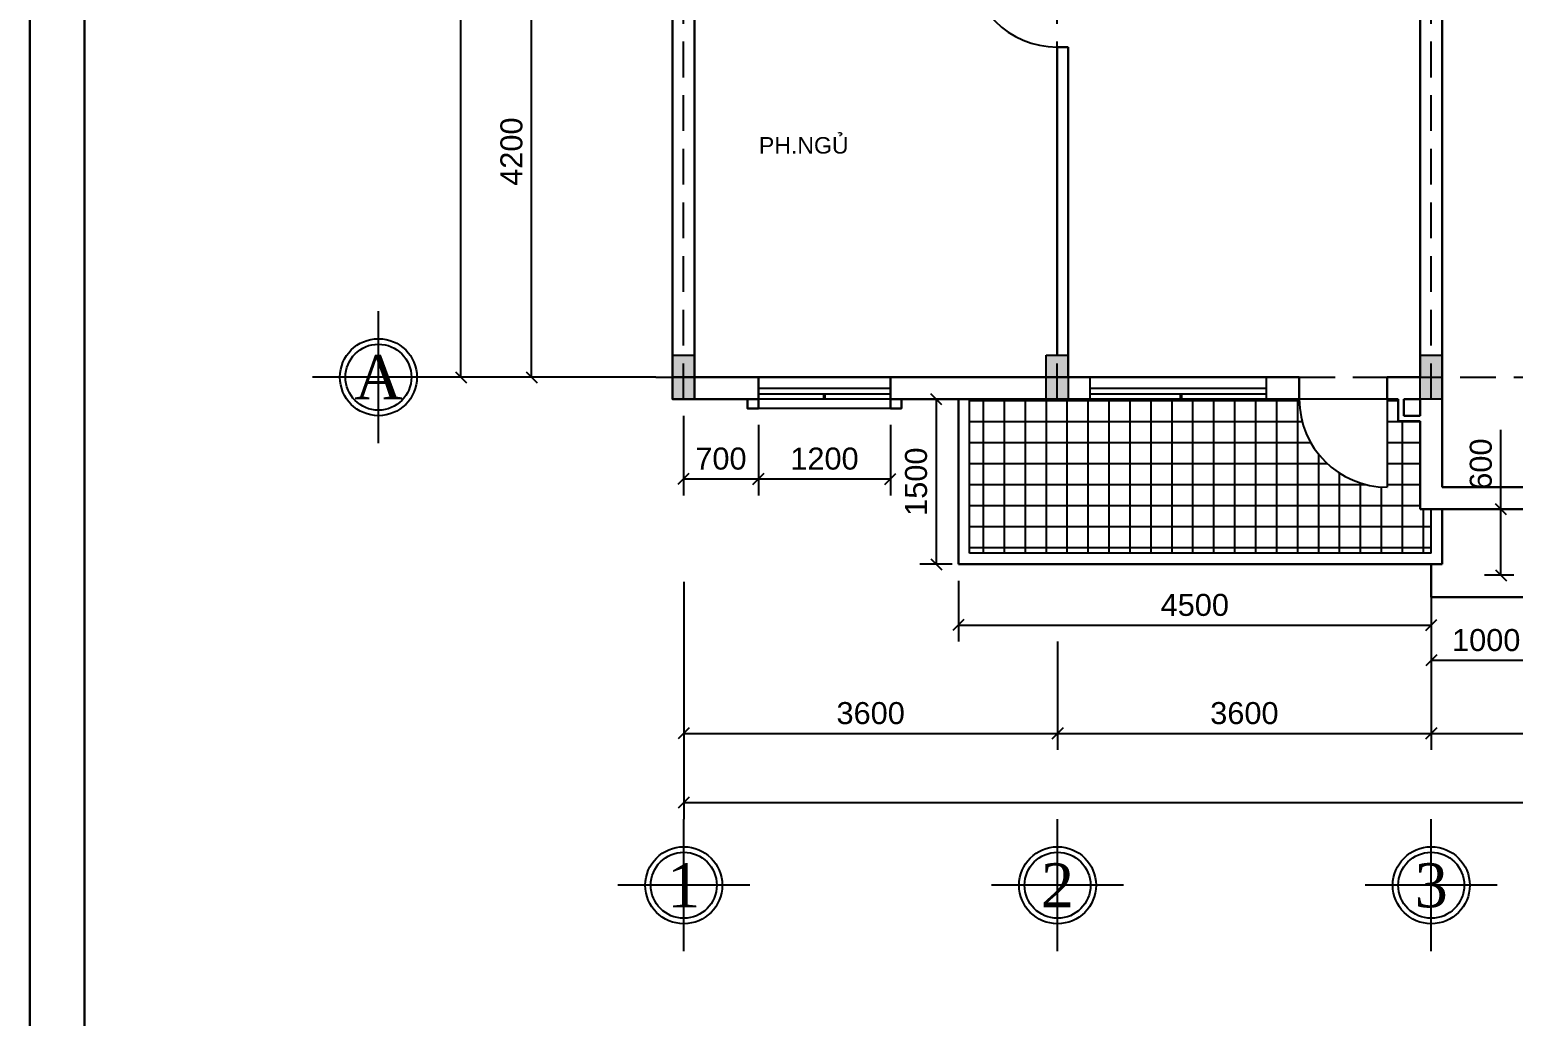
# Model space of a CAD drawing. Extents: x -100 to 171306, y -3236 to 60448.
# Drawn here: x -100 to 13390, y 30790 to 39757 of the extents above; entities that cross this region are included whole.
import ezdxf
from ezdxf.enums import TextEntityAlignment as Align

# ---------------------------------------------------------------- set-up
doc = ezdxf.new("R2010")
doc.units = 0
doc.header["$LTSCALE"] = 1300
doc.linetypes.add('HIDDEN', pattern=[0.375, 0.25, -0.125])
doc.layers.get('0').update_dxf_attribs({"linetype": 'CONTINUOUS'})
doc.layers.get('DEFPOINTS').update_dxf_attribs({"linetype": 'CONTINUOUS'})
for name, color, linetype in [('11', 7, 'CONTINUOUS'), ('BAO', 3, 'CONTINUOUS'), ('COT', 1, 'CONTINUOUS'), ('CUA', 4, 'CONTINUOUS'), ('HATCH', 5, 'CONTINUOUS'), ('MOTAAR', 1, 'CONTINUOUS'), ('RANH', 2, 'CONTINUOUS'), ('TEXT', 7, 'CONTINUOUS'), ('TIM', 6, 'CONTINUOUS')]:
    doc.layers.add(name, color=color, linetype=linetype)
doc.layers.add('TUONG', color=3, linetype='CONTINUOUS', lineweight=30)
doc.styles.add('T2', font='VNI-Times.TTF')
doc.styles.add('VN', font='VHELVEN.TTF')
doc.styles.add('VNI-HELVE', font='VHELVEN.TTF')
doc.dimstyles.new('DIM100S', dxfattribs={"dimscale": 0, "dimtxt": 200, "dimasz": 100, "dimexe": 150, "dimexo": 150, "dimgap": 80, "dimtad": 1, "dimdec": 0, "dimrnd": 50, "dimzin": 0, "dimdsep": 46, "dimtxsty": 'VNI-HELVE', "dimblk1": 'OBLIQUE', "dimblk2": 'OBLIQUE', "dimsah": 1, "dimcen": 0, "dimclrd": 6, "dimclre": 6, "dimclrt": 6, "dimadec": 0, "dimazin": 0, "dimtfac": 1, "dimtdec": 0, "dimtmove": 0, "dimatfit": 3, "dimfxl": 1, "dimtolj": 1, "dimtzin": 0, "dimarcsym": 0})

# ---------------------------------------------------------------- blocks, each defined once
blk = doc.blocks.new('S1200A')
at = {"layer": '11', "color": 4}
blk.add_line((-600, 50), (600, 50), dxfattribs=at)
blk.add_lwpolyline([(-600, 100), (600, 100), (600, 0), (-600, 0), (-600, 100)], dxfattribs=at)
at = {"layer": '11', "color": 4, "const_width": 30}
blk.add_lwpolyline([(0, 50), (0, 0)], dxfattribs=at)
blk = doc.blocks.new('PN')
at = {"layer": 'TEXT', "style": 'VN'}
blk.add_text('PH.NGUÛ', height=150, dxfattribs=at).set_placement((-475.5843521677307, -53.53381435963092))
blk = doc.blocks.new('_OBLIQUE')
at = {"color": 0, "linetype": 'ByBlock'}
blk.add_line((-0.5, -0.5), (0.5, 0.5), dxfattribs=at)
blk = doc.blocks.new('*D24')
at = {"color": 6, "linetype": 'ByBlock', "transparency": 16777216}
for p, q in [((8194.066103484307, 36398.59949877077), (7899.491079632979, 36398.59949877077)), ((8049.491079632979, 36398.59949877077), (8049.491079632979, 34898.59949877077)), ((8194.066103484307, 34898.59949877077), (7899.491079632979, 34898.59949877077))]:
    blk.add_line(p, q, dxfattribs=at)
at = {"layer": 'DEFPOINTS', "color": 0, "linetype": 'ByBlock', "transparency": 16777216}
for p in [(8344.066103484307, 36398.59949877077), (8049.491079632979, 34898.59949877077), (8344.066103484307, 34898.59949877077)]:
    blk.add_point(p, dxfattribs=at)
at = {"color": 6, "linetype": 'ByBlock', "transparency": 16777216, "xscale": 100, "yscale": 100, "zscale": 100}
for p, rotation in [((8049.491079632979, 36398.59949877077), 90), ((8049.491079632979, 34898.59949877077), 270)]:
    blk.add_blockref('_OBLIQUE', p, dxfattribs=dict(at, rotation=rotation))
at = {"color": 6, "linetype": 'ByBlock', "transparency": 16777216, "insert": (7866.705564312644, 35648.59949877077), "char_height": 200, "attachment_point": 5, "rotation": 90, "style": 'VNI-HELVE'}
blk.add_mtext('\\A1;1500', dxfattribs=at)
blk = doc.blocks.new('*D25')
at = {"color": 6, "linetype": 'ByBlock', "transparency": 16777216}
for p, q in [((8344.066103484307, 34748.59949877077), (8344.066103484307, 34194.97771052968)), ((12644.06610348431, 34748.59949877077), (12644.06610348431, 34194.97771052968)), ((8344.066103484307, 34344.97771052968), (12644.06610348431, 34344.97771052968))]:
    blk.add_line(p, q, dxfattribs=at)
at = {"layer": 'DEFPOINTS', "color": 0, "linetype": 'ByBlock', "transparency": 16777216}
for p in [(8344.066103484307, 34898.59949877077), (12644.06610348431, 34898.59949877077), (12644.06610348431, 34344.97771052968)]:
    blk.add_point(p, dxfattribs=at)
at = {"color": 6, "linetype": 'ByBlock', "transparency": 16777216, "xscale": 100, "yscale": 100, "zscale": 100, "rotation": 180}
blk.add_blockref('_OBLIQUE', (8344.066103484307, 34344.97771052968), dxfattribs=at)
at = {"color": 6, "linetype": 'ByBlock', "transparency": 16777216, "xscale": 100, "yscale": 100, "zscale": 100}
blk.add_blockref('_OBLIQUE', (12644.06610348431, 34344.97771052968), dxfattribs=at)
at = {"color": 6, "linetype": 'ByBlock', "transparency": 16777216, "insert": (10494.06610348431, 34527.76322585002), "char_height": 200, "attachment_point": 5, "style": 'VNI-HELVE'}
blk.add_mtext('\\A1;4500', dxfattribs=at)
blk = doc.blocks.new('*D26')
at = {"color": 6, "linetype": 'ByBlock', "transparency": 16777216}
for p, q in [((13278.13052642252, 35398.12980149247), (13278.13052642252, 36118.85403547576)), ((13394.06610348407, 35398.12980149247), (13128.13052642252, 35398.12980149247)), ((13278.13052642252, 34798.59949877078), (13278.13052642252, 35398.12980149247)), ((13394.06610348431, 34798.59949877078), (13128.13052642252, 34798.59949877078))]:
    blk.add_line(p, q, dxfattribs=at)
at = {"layer": 'DEFPOINTS', "color": 0, "linetype": 'ByBlock', "transparency": 16777216}
for p in [(13278.13052642252, 35398.12980149247), (13544.06610348407, 35398.12980149247), (13544.06610348431, 34798.59949877078)]:
    blk.add_point(p, dxfattribs=at)
at = {"color": 6, "linetype": 'ByBlock', "transparency": 16777216, "xscale": 100, "yscale": 100, "zscale": 100}
for p, rotation in [((13278.13052642252, 35398.12980149247), 90), ((13278.13052642252, 34798.59949877078), 270)]:
    blk.add_blockref('_OBLIQUE', p, dxfattribs=dict(at, rotation=rotation))
at = {"color": 6, "linetype": 'ByBlock', "transparency": 16777216, "insert": (13095.34501110219, 35808.49191848411), "char_height": 200, "attachment_point": 5, "rotation": 90, "style": 'VNI-HELVE'}
blk.add_mtext('\\A1;600', dxfattribs=at)
blk = doc.blocks.new('*D27')
at = {"color": 6, "linetype": 'ByBlock', "transparency": 16777216}
for p, q in [((12644.06610348431, 34448.12980149134), (12644.06610348431, 33875.43846470139)), ((13643.72525616142, 34448.12980149134), (13643.72525616142, 33875.43846470139)), ((12644.06610348431, 34025.43846470139), (13643.72525616142, 34025.43846470139))]:
    blk.add_line(p, q, dxfattribs=at)
at = {"layer": 'DEFPOINTS', "color": 0, "linetype": 'ByBlock', "transparency": 16777216}
for p in [(12644.06610348431, 34598.12980149134), (13643.72525616142, 34598.12980149134), (13643.72525616142, 34025.43846470139)]:
    blk.add_point(p, dxfattribs=at)
at = {"color": 6, "linetype": 'ByBlock', "transparency": 16777216, "xscale": 100, "yscale": 100, "zscale": 100, "rotation": 180}
blk.add_blockref('_OBLIQUE', (12644.06610348431, 34025.43846470139), dxfattribs=at)
at = {"color": 6, "linetype": 'ByBlock', "transparency": 16777216, "xscale": 100, "yscale": 100, "zscale": 100}
blk.add_blockref('_OBLIQUE', (13643.72525616142, 34025.43846470139), dxfattribs=at)
at = {"color": 6, "linetype": 'ByBlock', "transparency": 16777216, "insert": (13143.89567982286, 34208.22398002173), "char_height": 200, "attachment_point": 5, "style": 'VNI-HELVE'}
blk.add_mtext('\\A1;1000', dxfattribs=at)
blk = doc.blocks.new('*D32')
at = {"color": 6, "linetype": 'ByBlock', "transparency": 16777216}
for p, q in [((5847.666431750986, 34738.19762731528), (5847.666431750986, 33211.36481373002)), ((9245.869247555092, 34195.77013423182), (9245.869247555092, 33211.36481373002)), ((5847.666431750986, 33361.36481373002), (9245.869247555092, 33361.36481373002))]:
    blk.add_line(p, q, dxfattribs=at)
at = {"layer": 'DEFPOINTS', "color": 0, "linetype": 'ByBlock', "transparency": 16777216}
for p in [(5847.666431750986, 34888.19762731528), (9245.869247555092, 34345.77013423182), (9245.869247555092, 33361.36481373002)]:
    blk.add_point(p, dxfattribs=at)
at = {"color": 6, "linetype": 'ByBlock', "transparency": 16777216, "xscale": 100, "yscale": 100, "zscale": 100, "rotation": 180}
blk.add_blockref('_OBLIQUE', (5847.666431750986, 33361.36481373002), dxfattribs=at)
at = {"color": 6, "linetype": 'ByBlock', "transparency": 16777216, "xscale": 100, "yscale": 100, "zscale": 100}
blk.add_blockref('_OBLIQUE', (9245.869247555092, 33361.36481373002), dxfattribs=at)
at = {"color": 6, "linetype": 'ByBlock', "transparency": 16777216, "insert": (7546.767839653039, 33544.15032905035), "char_height": 200, "attachment_point": 5, "style": 'VNI-HELVE'}
blk.add_mtext('\\A1;3600', dxfattribs=at)
blk = doc.blocks.new('*D33')
at = {"color": 6, "linetype": 'ByBlock', "transparency": 16777216}
for p, q in [((12644.06610348431, 34448.12980149133), (12644.06610348431, 33211.36481373002)), ((9245.869247555092, 33995.77013423182), (9245.869247555092, 33211.36481373002)), ((9245.869247555092, 33361.36481373002), (12644.06610348431, 33361.36481373002))]:
    blk.add_line(p, q, dxfattribs=at)
at = {"layer": 'DEFPOINTS', "color": 0, "linetype": 'ByBlock', "transparency": 16777216}
for p in [(12644.06610348431, 34598.12980149133), (9245.869247555092, 34145.77013423182), (12644.06610348431, 33361.36481373002)]:
    blk.add_point(p, dxfattribs=at)
at = {"color": 6, "linetype": 'ByBlock', "transparency": 16777216, "xscale": 100, "yscale": 100, "zscale": 100, "rotation": 180}
blk.add_blockref('_OBLIQUE', (9245.869247555092, 33361.36481373002), dxfattribs=at)
at = {"color": 6, "linetype": 'ByBlock', "transparency": 16777216, "xscale": 100, "yscale": 100, "zscale": 100}
blk.add_blockref('_OBLIQUE', (12644.06610348431, 33361.36481373002), dxfattribs=at)
at = {"color": 6, "linetype": 'ByBlock', "transparency": 16777216, "insert": (10944.9676755197, 33544.15032905035), "char_height": 200, "attachment_point": 5, "style": 'VNI-HELVE'}
blk.add_mtext('\\A1;3600', dxfattribs=at)
blk = doc.blocks.new('*D34')
at = {"color": 6, "linetype": 'ByBlock', "transparency": 16777216}
for p, q in [((12644.06610348431, 34548.59949877077), (12644.06610348431, 33211.36481373002)), ((18644.06610348431, 34448.12980149133), (18644.06610348431, 33211.36481373002)), ((12644.06610348431, 33361.36481373002), (18644.06610348431, 33361.36481373002))]:
    blk.add_line(p, q, dxfattribs=at)
at = {"layer": 'DEFPOINTS', "color": 0, "linetype": 'ByBlock', "transparency": 16777216}
for p in [(12644.06610348431, 34698.59949877077), (18644.06610348431, 34598.12980149133), (18644.06610348431, 33361.36481373002)]:
    blk.add_point(p, dxfattribs=at)
at = {"color": 6, "linetype": 'ByBlock', "transparency": 16777216, "xscale": 100, "yscale": 100, "zscale": 100, "rotation": 180}
blk.add_blockref('_OBLIQUE', (12644.06610348431, 33361.36481373002), dxfattribs=at)
at = {"color": 6, "linetype": 'ByBlock', "transparency": 16777216, "xscale": 100, "yscale": 100, "zscale": 100}
blk.add_blockref('_OBLIQUE', (18644.06610348431, 33361.36481373002), dxfattribs=at)
at = {"color": 6, "linetype": 'ByBlock', "transparency": 16777216, "insert": (15644.06610348431, 33544.15032905035), "char_height": 200, "attachment_point": 5, "style": 'VNI-HELVE'}
blk.add_mtext('\\A1;6000', dxfattribs=at)
blk = doc.blocks.new('*D63')
at = {"color": 6, "linetype": 'ByBlock', "transparency": 16777216}
for p, q in [((5847.666431750986, 34538.19762731528), (5847.666431750986, 32580.80431566505)), ((31843.7945785315, 34548.59949877187), (31843.7945785315, 32580.80431566505)), ((31843.7945785315, 32730.80431566505), (5847.666431750986, 32730.80431566505))]:
    blk.add_line(p, q, dxfattribs=at)
at = {"layer": 'DEFPOINTS', "color": 0, "linetype": 'ByBlock', "transparency": 16777216}
for p in [(5847.666431750986, 34688.19762731528), (31843.7945785315, 34698.59949877187), (5847.666431750986, 32730.80431566505)]:
    blk.add_point(p, dxfattribs=at)
at = {"color": 6, "linetype": 'ByBlock', "transparency": 16777216, "xscale": 100, "yscale": 100, "zscale": 100, "rotation": 180}
blk.add_blockref('_OBLIQUE', (5847.666431750986, 32730.80431566505), dxfattribs=at)
at = {"color": 6, "linetype": 'ByBlock', "transparency": 16777216, "xscale": 100, "yscale": 100, "zscale": 100}
blk.add_blockref('_OBLIQUE', (31843.7945785315, 32730.80431566505), dxfattribs=at)
at = {"color": 6, "linetype": 'ByBlock', "transparency": 16777216, "insert": (18845.73050514124, 32913.58983098539), "char_height": 200, "attachment_point": 5, "style": 'VNI-HELVE'}
blk.add_mtext('\\A1;27600', dxfattribs=at)
blk = doc.blocks.new('*D71')
at = {"color": 6, "linetype": 'ByBlock', "transparency": 16777216}
for p, q in [((5594.066103484367, 40698.27072136619), (4314.043921844976, 40698.27072136619)), ((4464.043921844975, 36598.59949877077), (4464.043921844976, 40698.27072136619)), ((5594.066103484359, 36598.59949877077), (4314.043921844975, 36598.59949877077))]:
    blk.add_line(p, q, dxfattribs=at)
at = {"layer": 'DEFPOINTS', "color": 0, "linetype": 'ByBlock', "transparency": 16777216}
for p in [(4464.043921844976, 40698.27072136619), (5744.066103484367, 40698.27072136619), (5744.066103484359, 36598.59949877077)]:
    blk.add_point(p, dxfattribs=at)
at = {"color": 6, "linetype": 'ByBlock', "transparency": 16777216, "xscale": 100, "yscale": 100, "zscale": 100}
for p, rotation in [((4464.043921844976, 40698.27072136619), 90), ((4464.043921844975, 36598.59949877077), 270)]:
    blk.add_blockref('_OBLIQUE', p, dxfattribs=dict(at, rotation=rotation))
at = {"color": 6, "linetype": 'ByBlock', "transparency": 16777216, "insert": (4281.258406524641, 38648.43511006847), "char_height": 200, "attachment_point": 5, "rotation": 90, "style": 'VNI-HELVE'}
blk.add_mtext('\\A1;4200', dxfattribs=at)
blk = doc.blocks.new('*D76')
at = {"color": 6, "linetype": 'ByBlock', "transparency": 16777216}
for p, q in [((5394.066103484423, 56798.59949877077), (3671.355220507948, 56798.59949877077)), ((3821.355220507946, 36598.59949877077), (3821.355220507948, 56798.59949877077)), ((5394.066103484359, 36598.59949877077), (3671.355220507946, 36598.59949877077))]:
    blk.add_line(p, q, dxfattribs=at)
at = {"layer": 'DEFPOINTS', "color": 0, "linetype": 'ByBlock', "transparency": 16777216}
for p in [(3821.355220507948, 56798.59949877077), (5544.066103484423, 56798.59949877077), (5544.066103484359, 36598.59949877077)]:
    blk.add_point(p, dxfattribs=at)
at = {"color": 6, "linetype": 'ByBlock', "transparency": 16777216, "xscale": 100, "yscale": 100, "zscale": 100}
for p, rotation in [((3821.355220507948, 56798.59949877077), 90), ((3821.355220507946, 36598.59949877077), 270)]:
    blk.add_blockref('_OBLIQUE', p, dxfattribs=dict(at, rotation=rotation))
at = {"color": 6, "linetype": 'ByBlock', "transparency": 16777216, "insert": (3638.569705187613, 46698.59949877077), "char_height": 200, "attachment_point": 5, "rotation": 90, "style": 'VNI-HELVE'}
blk.add_mtext('\\A1;20800', dxfattribs=at)
blk = doc.blocks.new('*D278')
at = {"color": 6, "linetype": 'ByBlock', "transparency": 16777216}
for p, q in [((5844.066103484402, 36248.59949877077), (5844.066103484402, 35524.6201936899)), ((6526.739058041654, 36165.35430286982), (6526.739058041654, 35524.6201936899)), ((5844.066103484402, 35674.6201936899), (6526.739058041654, 35674.6201936899))]:
    blk.add_line(p, q, dxfattribs=at)
at = {"layer": 'DEFPOINTS', "color": 0, "linetype": 'ByBlock', "transparency": 16777216}
for p in [(5844.066103484402, 36398.59949877077), (6526.739058041654, 36315.35430286982), (6526.739058041654, 35674.6201936899)]:
    blk.add_point(p, dxfattribs=at)
at = {"color": 6, "linetype": 'ByBlock', "transparency": 16777216, "xscale": 100, "yscale": 100, "zscale": 100, "rotation": 180}
blk.add_blockref('_OBLIQUE', (5844.066103484402, 35674.6201936899), dxfattribs=at)
at = {"color": 6, "linetype": 'ByBlock', "transparency": 16777216, "xscale": 100, "yscale": 100, "zscale": 100}
blk.add_blockref('_OBLIQUE', (6526.739058041654, 35674.6201936899), dxfattribs=at)
at = {"color": 6, "linetype": 'ByBlock', "transparency": 16777216, "insert": (6185.402580763028, 35857.40570901024), "char_height": 200, "attachment_point": 5, "style": 'VNI-HELVE'}
blk.add_mtext('\\A1;700', dxfattribs=at)
blk = doc.blocks.new('*D279')
at = {"color": 6, "linetype": 'ByBlock', "transparency": 16777216}
for p, q in [((6526.739058041654, 36165.35430286982), (6526.739058041654, 35524.6201936899)), ((7726.739058041654, 36165.3543028698), (7726.739058041654, 35524.6201936899)), ((6526.739058041654, 35674.6201936899), (7726.739058041654, 35674.6201936899))]:
    blk.add_line(p, q, dxfattribs=at)
at = {"layer": 'DEFPOINTS', "color": 0, "linetype": 'ByBlock', "transparency": 16777216}
for p in [(6526.739058041654, 36315.35430286982), (7726.739058041654, 36315.3543028698), (7726.739058041654, 35674.6201936899)]:
    blk.add_point(p, dxfattribs=at)
at = {"color": 6, "linetype": 'ByBlock', "transparency": 16777216, "xscale": 100, "yscale": 100, "zscale": 100, "rotation": 180}
blk.add_blockref('_OBLIQUE', (6526.739058041654, 35674.6201936899), dxfattribs=at)
at = {"color": 6, "linetype": 'ByBlock', "transparency": 16777216, "xscale": 100, "yscale": 100, "zscale": 100}
blk.add_blockref('_OBLIQUE', (7726.739058041654, 35674.6201936899), dxfattribs=at)
at = {"color": 6, "linetype": 'ByBlock', "transparency": 16777216, "insert": (7126.739058041654, 35857.40570901024), "char_height": 200, "attachment_point": 5, "style": 'VNI-HELVE'}
blk.add_mtext('\\A1;1200', dxfattribs=at)

msp = doc.modelspace()

# ---------------------------------------------------------------- hatches: boundary and pattern name
at = {"layer": 'HATCH', "linetype": 'Continuous'}
h = msp.add_hatch(dxfattribs=at)
h.set_pattern_fill('NET', color=5, scale=60, style=0)
h.set_pattern_definition([(0, (0, 0), (0, 190.5), []), (90, (0, 0), (-190.5, 1.166437552015814e-14), [])])
h.paths.add_polyline_path([(12644.06610348431, 35398.12980149256), (12544.06610348431, 35398.12980149256), (12544.06610348431, 36198.59949877085), (12344.06610348431, 36198.59949877083), (12344.06610348431, 36398.59949877083), (12244.06610348431, 36398.5994987708), (12244.06610348431, 35598.5994987708, -0.4142135623730898), (11444.06610348431, 36398.59949877078), (8444.066103484307, 36398.59949877077), (8444.066103484307, 34998.59949877077), (12644.06610348431, 34998.59949877079)])

# ---------------------------------------------------------------- linework, layer by layer
at = {"layer": 'BAO', "color": 3, "linetype": 'Continuous'}
for p, q in [((3071.355220508419, 35998.59949877131), (3071.355220508456, 37198.59949877022)), ((3671.355220507946, 36598.59949877077), (2471.355220509038, 36598.59949877073)), ((8344.066103484307, 34898.59949877077), (8344.066103484307, 36398.59949877077)), ((5847.666431750949, 31380.80431566614), (5847.666431750986, 32580.80431566505)), ((9245.869247555056, 31380.80431566614), (9245.869247555092, 32580.80431566505)), ((12644.06610348427, 31380.80431566614), (12644.06610348431, 32580.80431566505)), ((6447.666431750476, 31980.8043156656), (5247.666431751568, 31980.80431566556)), ((9845.869247554583, 31980.8043156656), (8645.869247555675, 31980.80431566556)), ((13244.0661034838, 31980.8043156656), (12044.06610348489, 31980.80431566556))]:
    msp.add_line(p, q, dxfattribs=at)
for centre, radius in [((3071.355220508492, 36598.59949877077), 349.9999999997272), ((3071.355220508492, 36598.59949877077), 299.9999999997272), ((5847.666431751022, 31980.8043156656), 349.9999999997272), ((5847.666431751022, 31980.8043156656), 299.9999999997272), ((9245.869247555129, 31980.8043156656), 349.9999999997272), ((9245.869247555129, 31980.8043156656), 299.9999999997272), ((12644.06610348435, 31980.8043156656), 349.9999999997272), ((12644.06610348435, 31980.8043156656), 299.9999999997272)]:
    msp.add_circle(centre, radius, dxfattribs=at)
at = {"layer": 'COT', "linetype": 'Continuous'}
for points in [[(5744.066103484373, 36797.94194395986), (5944.066103484372, 36797.94194395986), (5944.066103484372, 36398.59949877077), (5744.066103484373, 36398.59949877077)], [(9144.066103484372, 36797.94194395986), (9344.066103484372, 36797.94194395986), (9344.066103484372, 36398.59949877077), (9144.066103484372, 36398.59949877077)], [(12544.06610348437, 36797.94194395986), (12744.06610348437, 36797.94194395986), (12744.06610348437, 36398.59949877077), (12544.06610348437, 36398.59949877077)]]:
    msp.add_lwpolyline(points, close=True, dxfattribs=at)
for points in [[(5744.066103484431, 36398.59949877077), (5944.066103484372, 36398.59949877077), (5744.066103484372, 36797.94194395986), (5944.066103484372, 36797.94194395986)], [(9144.06610348443, 36398.59949877077), (9344.066103484372, 36398.59949877077), (9144.066103484372, 36797.94194395986), (9344.066103484372, 36797.94194395986)], [(12544.06610348443, 36398.59949877077), (12744.06610348437, 36398.59949877077), (12544.06610348437, 36797.94194395986), (12744.06610348437, 36797.94194395986)]]:
    msp.add_solid(points, dxfattribs=at)
at = {"layer": 'CUA', "color": 4, "linetype": 'Continuous'}
for p, q in [((9344.066103484365, 36598.59949877085), (11144.06610348437, 36598.59949877085)), ((9544.066103484365, 36398.59949877085), (9544.066103484365, 36598.59949877085)), ((11144.06610348437, 36598.59949877085), (11144.06610348437, 36398.59949877085)), ((9544.066103484365, 36498.59949877091), (11144.06610348442, 36498.59949877091)), ((9544.066103484365, 36448.59949877085), (11144.06610348437, 36448.59949877085)), ((7726.739058041654, 36315.35430286982), (6526.739058041654, 36315.35430286982)), ((11144.06610348437, 36398.59949877085), (9544.066103484365, 36398.59949877085)), ((12244.06610348431, 36398.5994987708), (12244.06610348431, 35598.5994987708))]:
    msp.add_line(p, q, dxfattribs=at)
at = {"layer": 'CUA', "color": 3, "linetype": 'Continuous'}
for p, q in [((8344.066103484307, 36398.59949877077), (8344.066103484307, 34898.59949877077)), ((8444.066103484307, 34998.59949877077), (8444.066103484307, 36398.59949877077)), ((12644.06610348431, 34998.59949877078), (12644.06610348431, 35398.59949877085)), ((12744.06610348425, 34898.59949877078), (12744.06610348431, 35398.59949877084)), ((12644.06610348431, 34998.59949877078), (8444.066103484307, 34998.59949877077)), ((8344.066103484307, 34898.59949877077), (12744.06610348425, 34898.59949877078))]:
    msp.add_line(p, q, dxfattribs=at)
at = {"layer": 'CUA', "color": 4, "linetype": 'Continuous', "const_width": 30}
msp.add_lwpolyline([(10369.06450886698, 36398.59949877085), (10369.06450886698, 36448.59949877085)], dxfattribs=at)
at = {"layer": 'CUA', "color": 4, "linetype": 'Continuous'}
for centre in [(9244.066103484365, 40398.59949877158), (12244.06610348431, 36398.5994987708)]:
    msp.add_arc(centre, 800, 180, 270, dxfattribs=at)
at = {"layer": 'MOTAAR'}
msp.add_lwpolyline([(5847.666431750986, 32300.80431566527), (5847.666431750986, 32433.35265562455)], dxfattribs=at)
at = {"layer": 'RANH', "color": 2, "linetype": 'HIDDEN'}
for p, q in [((5844.066103484402, 36398.59949877078), (5844.066103484402, 57559.6846825438)), ((9244.066103484365, 36398.5994987716), (9244.066103484365, 57559.68468254462)), ((12644.06610348437, 36398.59949876924), (12644.06610348437, 57559.68468254227)), ((5594.066103484372, 36598.27072136532), (64365.25291313302, 36598.27072136532))]:
    msp.add_line(p, q, dxfattribs=at)
at = {"layer": 'RANH', "color": 2, "linetype": 'Continuous'}
msp.add_lwpolyline([(12244.06610348431, 36398.5994987708), (11444.06610348431, 36398.5994987708)], dxfattribs=at)
at = {"layer": 'TUONG', "color": 3}
for p, q in [((12544.06610348437, 43398.59949877077), (12544.06610348437, 36598.5994987708)), ((5744.066103484407, 42798.59949877077), (5744.066103484358, 36398.59949877077)), ((5944.066103484364, 36398.59949877076), (5944.066103484365, 40498.59949877165)), ((12744.06610348437, 35598.59949877187), (12744.06610348437, 40498.5994987731)), ((9244.066103484365, 39598.59949877158), (9244.066103484365, 36797.94194395986)), ((9344.066103484365, 39598.59949877158), (9244.066103484365, 39598.59949877158)), ((9344.066103484365, 36598.59949877085), (9344.066103484365, 39598.59949877158)), ((6526.739058041654, 36598.59949877077), (5744.066103484359, 36598.59949877077)), ((6526.739058041654, 36598.59949877076), (6526.739058041654, 36365.35430286982)), ((9144.066103484365, 36598.59949877077), (6526.739058041655, 36598.59949877077)), ((6526.739058041712, 36365.35430286982), (6526.739058041654, 36565.35430286982)), ((7726.739058041654, 36598.59949877077), (7726.739058041654, 36365.35430286982)), ((7726.739058041654, 36565.35430286982), (7726.739058041654, 36365.35430286982)), ((11444.06610348431, 36598.5994987708), (9044.066103484365, 36598.5994987708)), ((11444.06610348431, 36398.5994987708), (11444.06610348431, 36598.5994987708)), ((12244.06610348431, 36598.5994987708), (12244.06610348431, 36398.5994987708)), ((12544.06610348431, 36598.5994987708), (12244.06610348431, 36598.5994987708)), ((5744.066103484357, 36398.59949877076), (6526.739058041653, 36398.59949877076)), ((7726.739058041654, 36398.59949877077), (11444.06610348431, 36398.59949877078)), ((8344.066103484307, 36398.59949877077), (8344.066103484307, 34898.59949877077)), ((10844.06610348431, 36398.5994987708), (11444.06610348431, 36398.5994987708)), ((12244.06610348431, 36398.5994987708), (12344.06610348431, 36398.59949877083)), ((12344.06610348431, 36398.5994987708), (12344.06610348431, 36198.59949877083)), ((12394.06610348431, 36398.5994987708), (12394.06610348431, 36248.59949877085)), ((12394.06610348431, 36398.59949877085), (12544.06610348431, 36398.59949877085)), ((12544.06610348437, 36248.59949877085), (12544.06610348431, 36398.59949877085)), ((12344.06610348431, 36198.59949877083), (12544.06610348437, 36198.59949877085)), ((12394.06610348431, 36248.59949877085), (12544.06610348437, 36248.59949877085)), ((12544.06610348431, 36198.59949877085), (12544.06610348431, 35398.12980149145)), ((12544.06610348431, 36198.59949877085), (12544.06610348431, 35398.59949877077)), ((15344.06610348425, 35598.59949877187), (12744.06610348425, 35598.59949877187)), ((13544.06610348407, 35398.12980149247), (12544.06610348425, 35398.12980149256)), ((12744.06610348431, 35398.12980149144), (12644.06610348431, 35398.59949877085)), ((14144.06610348425, 35398.24722581128), (12644.06610348437, 35398.12980149144)), ((12744.06610348425, 34898.59949877078), (12744.06610348431, 35398.12980149144)), ((8344.066103484307, 34898.59949877077), (12744.06610348425, 34898.59949877078)), ((12644.06610348431, 34898.59949877077), (12644.06610348431, 34598.12980149134)), ((18644.06610348431, 34598.12980149133), (12644.06610348431, 34598.12980149133))]:
    msp.add_line(p, q, dxfattribs=at)
at = {"layer": 'TUONG', "color": 3, "linetype": 'Continuous'}
for points in [[(-100, 1047.750323748114), (-100, 60447.75032374811), (84000, 60447.75032374811), (84000, 1047.750323748114), (-100, 1047.750323748114)], [(399.9999999999999, 1547.750323748114), (399.9999999999999, 59947.75032374811), (83500, 59947.75032374811), (83500, 1547.750323748114)]]:
    msp.add_lwpolyline(points, close=True, dxfattribs=at)
at = {"layer": 'TUONG', "color": 4, "linetype": 'Continuous'}
for points in [[(6526.739058041654, 36365.35430286982), (6526.739058041654, 36315.35430286982), (6426.739058041654, 36315.35430286982), (6426.739058041654, 36398.59949877077)], [(7826.739058041654, 36398.59949877077), (7826.739058041654, 36315.3543028698), (7726.739058041654, 36315.3543028698), (7726.739058041654, 36365.35430286982)]]:
    msp.add_lwpolyline(points, dxfattribs=at)

# ---------------------------------------------------------------- block references
at = {"layer": 'CUA', "color": 4, "linetype": 'Continuous'}
msp.add_blockref('S1200A', (7126.739058041654, 36398.59949877077), dxfattribs=at)
at = {"layer": 'TEXT', "color": 7}
msp.add_blockref('PN', (7006.471627125808, 38684.29025835304), dxfattribs=at)

# ---------------------------------------------------------------- texts
at = {"layer": 'TEXT', "style": 'T2'}
for tag, p in [('A', (3071.355220508492, 36598.59949877075)), ('1', (5847.666431751022, 31980.80431566558)), ('2', (9245.869247555129, 31980.80431566558)), ('3', (12644.06610348435, 31980.80431566558))]:
    msp.add_attdef(tag, text='', height=399.9999999996362, dxfattribs=at).set_placement(p, align=Align.MIDDLE_CENTER)

# ---------------------------------------------------------------- dimensions: what is measured, and where the dimension line sits
at = {"layer": 'TIM', "color": 6, "linetype": 'Continuous'}
for base, p1, p2, text, picture, middle in [((3821.355220507948, 56798.59949877077), (5544.066103484359, 36598.59949877077), (5544.066103484423, 56798.59949877077), '20800', '*D76', (3638.569705187613, 46698.59949877077)), ((4464.043921844976, 40698.27072136619), (5744.066103484359, 36598.59949877077), (5744.066103484367, 40698.27072136619), '4200', '*D71', (4281.258406524641, 38648.43511006847))]:
    dim = msp.add_linear_dim(base=base, p1=p1, p2=p2, angle=90, text=text, dimstyle='DIM100S', override={"dimscale": 1}, dxfattribs=at)
    dim.commit()
    dim.dimension.update_dxf_attribs({"geometry": picture, "text_midpoint": middle})
dim = msp.add_linear_dim(base=(8143.226194055867, 34898.59949877077), p1=(8437.801217907196, 36398.59949877077), p2=(8437.801217907196, 34898.59949877077), angle=90, dimstyle='DIM100S', override={"dimscale": 1}, dxfattribs=at)
dim.commit()
dim.dimension.update_dxf_attribs({"geometry": '*D24', "text_midpoint": (7960.440678735533, 35648.59949877077), "insert": (93.73511442288873, 0)})
for base, p1, p2, picture, middle in [((6526.739058041654, 35674.6201936899), (5844.066103484402, 36398.59949877077), (6526.739058041654, 36315.35430286982), '*D278', (6185.402580763028, 35857.40570901024)), ((7726.739058041654, 35674.6201936899), (6526.739058041654, 36315.35430286982), (7726.739058041654, 36315.3543028698), '*D279', (7126.739058041654, 35857.40570901024))]:
    dim = msp.add_linear_dim(base=base, p1=p1, p2=p2, dimstyle='DIM100S', override={"dimscale": 1}, dxfattribs=at)
    dim.commit()
    dim.dimension.update_dxf_attribs({"geometry": picture, "text_midpoint": middle})
dim = msp.add_linear_dim(base=(13278.13052642252, 35398.12980149247), p1=(13544.06610348431, 34798.59949877078), p2=(13544.06610348407, 35398.12980149247), angle=90, dimstyle='DIM100S', override={"dimscale": 1}, dxfattribs=at)
dim.commit()
dim.dimension.update_dxf_attribs({"geometry": '*D26', "text_midpoint": (13095.34501110219, 35808.49191848411)})
for base, p1, p2, text, picture, middle in [((9245.869247555092, 33361.36481373002), (5847.666431750986, 34888.19762731528), (9245.869247555092, 34345.77013423182), '3600', '*D32', (7546.767839653039, 33544.15032905035)), ((12644.06610348431, 34344.97771052968), (8344.066103484307, 34898.59949877077), (12644.06610348431, 34898.59949877077), '4500', '*D25', (10494.06610348431, 34527.76322585002)), ((5847.666431750986, 32730.80431566505), (31843.7945785315, 34698.59949877187), (5847.666431750986, 34688.19762731528), '27600', '*D63', (18845.73050514124, 32913.58983098539)), ((18644.06610348431, 33361.36481373002), (12644.06610348431, 34698.59949877077), (18644.06610348431, 34598.12980149133), '6000', '*D34', (15644.06610348431, 33544.15032905035)), ((12644.06610348431, 33361.36481373002), (9245.869247555092, 34145.77013423182), (12644.06610348431, 34598.12980149133), '3600', '*D33', (10944.9676755197, 33544.15032905035)), ((13643.72525616142, 34025.43846470139), (12644.06610348431, 34598.12980149134), (13643.72525616142, 34598.12980149134), '1000', '*D27', (13143.89567982286, 34208.22398002173))]:
    dim = msp.add_linear_dim(base=base, p1=p1, p2=p2, text=text, dimstyle='DIM100S', override={"dimscale": 1}, dxfattribs=at)
    dim.commit()
    dim.dimension.update_dxf_attribs({"geometry": picture, "text_midpoint": middle})

doc.saveas('drawing.dxf')
